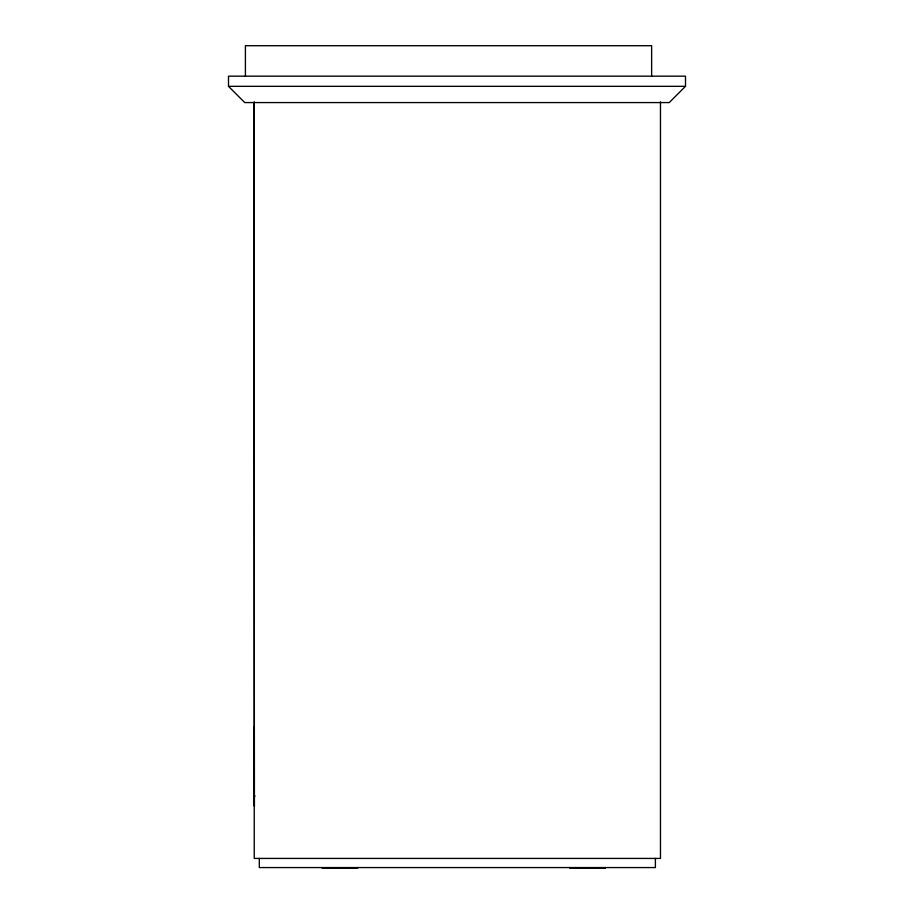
<?xml version="1.0" encoding="UTF-8"?>
<svg xmlns="http://www.w3.org/2000/svg" width="914" height="914" viewBox="0 0 914 914"><rect width="100%" height="100%" fill="white"/><g stroke="black" fill="none" stroke-linecap="round" stroke-linejoin="round"><path stroke-width="1.37" d="M254.698 796.174L253.932 798.893L253.886 726.927M254.675 795.488L253.886 798.23A60.93 60.93 0 0 0 254.412 806.182L253.886 102.574M685.5 86.327L669.254 102.574L244.746 102.574L228.5 86.327L228.5 76.17L685.5 76.17L685.5 86.327L228.5 86.327M322.174 868.3L357.717 868.3M569.879 868.3L605.422 868.3M660.468 101.842L660.468 858.429L254.241 858.429L254.241 101.842M655.384 858.429L655.384 867.569L259.313 867.569L259.313 858.429M651.636 76.17L651.636 45.7L245.409 45.7L245.409 76.17"/></g></svg>
